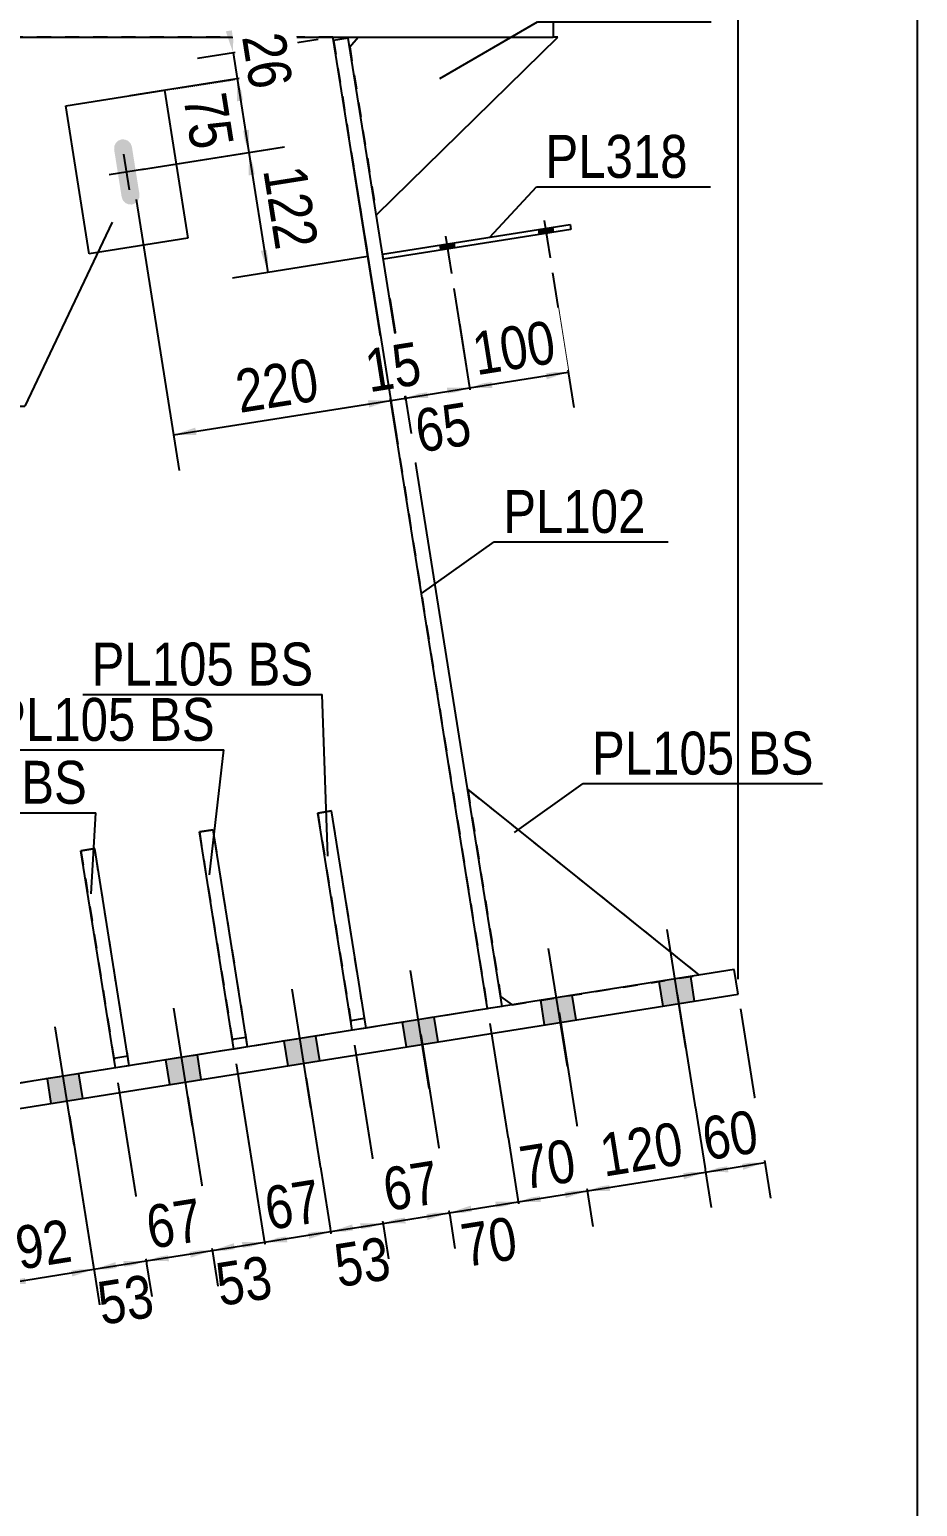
# Model space of a CAD drawing. Header units: millimetres. Extents: x -355 to 48, y -175 to 102.
# Drawn here: x -11.2 to 48, y -58 to 40.5 of the extents above; entities that cross this region are included whole.
import ezdxf

# ---------------------------------------------------------------- set-up
doc = ezdxf.new("R2010")
doc.units = ezdxf.units.MM
doc.linetypes.add('DXK_LINE_DOT1', pattern=[1.8814, 0.9407, -0.9407])
doc.styles.add('Arial Narrow', font='ARIALN.TTF', dxfattribs={"height": 0.2})

# ---------------------------------------------------------------- blocks, each defined once
blk = doc.blocks.new('Unknown-623466783-1210')
at = {"color": 5, "linetype": 'Continuous'}
blk.add_line((48.008, -175.113), (48.008, 101.887), dxfattribs=at)
blk = doc.blocks.new('Part-623466783-2464 - 1923')
at = {"color": 2, "linetype": 'Continuous'}
for p, q in [((0.086, -13.025), (1.008, -12.879)), ((2.389, -27.51), (0.086, -13.025)), ((3.311, -27.364), (1.008, -12.879))]:
    blk.add_line(p, q, dxfattribs=at)
at = {"color": 7, "linetype": 'DXK_LINE_DOT1'}
for p, q in [((2.285, -26.852), (3.206, -26.705)), ((3.311, -27.364), (2.389, -27.51))]:
    blk.add_line(p, q, dxfattribs=at)
blk = doc.blocks.new('Part-623466783-1966 - 1923')
at = {"color": 2, "linetype": 'Continuous'}
for p in [(23.695, 41), (-190.997, 40)]:
    blk.add_line(p, (23.695, 40), dxfattribs=at)
blk = doc.blocks.new('Part-623466783-2069 - 1923')
at = {"color": 2, "linetype": 'Continuous'}
for p, q in [((10.026, 39.933), (9.039, 39.776)), ((19.31, -24.82), (9.039, 39.776)), ((20.298, -24.662), (10.026, 39.933))]:
    blk.add_line(p, q, dxfattribs=at)
at = {"color": 7, "linetype": 'DXK_LINE_DOT1'}
blk.add_line((20.298, -24.662), (19.31, -24.82), dxfattribs=at)
blk = doc.blocks.new('Part-623466783-2437 - 1923')
at = {"color": 2, "linetype": 'Continuous'}
for p, q in [((7.987, -11.769), (8.909, -11.623)), ((10.29, -26.254), (7.987, -11.769)), ((11.212, -26.107), (8.909, -11.623))]:
    blk.add_line(p, q, dxfattribs=at)
at = {"color": 7, "linetype": 'DXK_LINE_DOT1'}
for p, q in [((10.185, -25.595), (11.107, -25.449)), ((11.212, -26.107), (10.29, -26.254))]:
    blk.add_line(p, q, dxfattribs=at)
blk = doc.blocks.new('Part-623466783-2122 - 1923')
at = {"color": 2, "linetype": 'Continuous'}
for p, q in [((10.12, 39.342), (10.682, 40)), ((11.9, 28.149), (24.016, 40)), ((24.016, 40), (23.695, 40))]:
    blk.add_line(p, q, dxfattribs=at)
at = {"color": 7, "linetype": 'DXK_LINE_DOT1'}
for p, q in [((10.682, 40), (23.695, 40)), ((10.12, 39.342), (11.9, 28.149))]:
    blk.add_line(p, q, dxfattribs=at)
blk = doc.blocks.new('Part-623466783-2151 - 1923')
at = {"color": 2, "linetype": 'Continuous'}
for p, q in [((35.77, -22.202), (-76.157, -40)), ((36.032, -23.848), (35.77, -22.202)), ((-75.895, -41.646), (36.032, -23.848)), ((-76.157, -40), (-75.895, -41.646))]:
    blk.add_line(p, q, dxfattribs=at)
blk = doc.blocks.new('Part-623466783-2173 - 1923')
at = {"color": 7, "linetype": 'DXK_LINE_DOT1'}
for p, q in [((33.466, -22.569), (17.995, -10.178)), ((17.995, -10.178), (20.193, -24.004)), ((20.956, -24.558), (33.466, -22.569)), ((20.193, -24.004), (20.956, -24.558))]:
    blk.add_line(p, q, dxfattribs=at)
blk = doc.blocks.new('Part-623466783-2459 - 1923')
at = {"color": 7, "linetype": 'DXK_LINE_DOT1'}
for p, q in [((8.909, -11.623), (7.987, -11.769)), ((7.987, -11.769), (10.29, -26.254)), ((11.212, -26.107), (8.909, -11.623))]:
    blk.add_line(p, q, dxfattribs=at)
blk = doc.blocks.new('Part-623466783-2474 - 1923')
at = {"color": 2, "linetype": 'Continuous'}
for p, q in [((-7.815, -14.282), (-6.893, -14.135)), ((-5.511, -28.766), (-7.815, -14.282)), ((-4.59, -28.62), (-6.893, -14.135))]:
    blk.add_line(p, q, dxfattribs=at)
at = {"color": 7, "linetype": 'DXK_LINE_DOT1'}
for p, q in [((-5.616, -28.108), (-4.694, -27.961)), ((-4.59, -28.62), (-5.511, -28.766))]:
    blk.add_line(p, q, dxfattribs=at)
blk = doc.blocks.new('Bolt-623466783-2607 - 1923')
at = {"linetype": 'Continuous'}
for points in [[(32.873, -22.663), (30.766, -22.998), (31.028, -24.644), (33.135, -24.309)], [(32.873, -22.663), (30.766, -22.998), (31.028, -24.644), (33.135, -24.309)], [(32.873, -22.663), (30.766, -22.998), (31.028, -24.644), (33.135, -24.309)], [(32.873, -22.663), (30.766, -22.998), (31.028, -24.644), (33.135, -24.309)], [(24.972, -23.919), (22.866, -24.254), (23.127, -25.9), (25.234, -25.565)], [(24.972, -23.919), (22.866, -24.254), (23.127, -25.9), (25.234, -25.565)], [(24.972, -23.919), (22.866, -24.254), (23.127, -25.9), (25.234, -25.565)], [(24.972, -23.919), (22.866, -24.254), (23.127, -25.9), (25.234, -25.565)], [(15.755, -25.385), (13.648, -25.72), (13.91, -27.366), (16.017, -27.031)], [(15.755, -25.385), (13.648, -25.72), (13.91, -27.366), (16.017, -27.031)], [(15.755, -25.385), (13.648, -25.72), (13.91, -27.366), (16.017, -27.031)], [(15.755, -25.385), (13.648, -25.72), (13.91, -27.366), (16.017, -27.031)], [(7.854, -26.641), (5.747, -26.976), (6.009, -28.622), (8.116, -28.287)], [(7.854, -26.641), (5.747, -26.976), (6.009, -28.622), (8.116, -28.287)], [(7.854, -26.641), (5.747, -26.976), (6.009, -28.622), (8.116, -28.287)], [(7.854, -26.641), (5.747, -26.976), (6.009, -28.622), (8.116, -28.287)], [(-0.047, -27.897), (-2.153, -28.233), (-1.892, -29.878), (0.215, -29.543)], [(-0.047, -27.897), (-2.153, -28.233), (-1.892, -29.878), (0.215, -29.543)], [(-0.047, -27.897), (-2.153, -28.233), (-1.892, -29.878), (0.215, -29.543)], [(-0.047, -27.897), (-2.153, -28.233), (-1.892, -29.878), (0.215, -29.543)], [(-7.947, -29.154), (-10.054, -29.489), (-9.793, -31.135), (-7.686, -30.8)], [(-7.947, -29.154), (-10.054, -29.489), (-9.793, -31.135), (-7.686, -30.8)], [(-7.947, -29.154), (-10.054, -29.489), (-9.793, -31.135), (-7.686, -30.8)], [(-7.947, -29.154), (-10.054, -29.489), (-9.793, -31.135), (-7.686, -30.8)], [(-19.14, -30.934), (-21.247, -31.269), (-20.985, -32.915), (-18.878, -32.58)], [(-19.14, -30.934), (-21.247, -31.269), (-20.985, -32.915), (-18.878, -32.58)], [(-19.14, -30.934), (-21.247, -31.269), (-20.985, -32.915), (-18.878, -32.58)], [(-19.14, -30.934), (-21.247, -31.269), (-20.985, -32.915), (-18.878, -32.58)], [(-30.333, -32.713), (-32.44, -33.048), (-32.178, -34.694), (-30.071, -34.359)], [(-30.333, -32.713), (-32.44, -33.048), (-32.178, -34.694), (-30.071, -34.359)], [(-30.333, -32.713), (-32.44, -33.048), (-32.178, -34.694), (-30.071, -34.359)], [(-30.333, -32.713), (-32.44, -33.048), (-32.178, -34.694), (-30.071, -34.359)], [(-38.234, -33.97), (-40.34, -34.305), (-40.079, -35.951), (-37.972, -35.616)], [(-38.234, -33.97), (-40.34, -34.305), (-40.079, -35.951), (-37.972, -35.616)], [(-38.234, -33.97), (-40.34, -34.305), (-40.079, -35.951), (-37.972, -35.616)], [(-38.234, -33.97), (-40.34, -34.305), (-40.079, -35.951), (-37.972, -35.616)], [(-46.134, -35.226), (-48.241, -35.561), (-47.979, -37.207), (-45.873, -36.872)], [(-46.134, -35.226), (-48.241, -35.561), (-47.979, -37.207), (-45.873, -36.872)], [(-46.134, -35.226), (-48.241, -35.561), (-47.979, -37.207), (-45.873, -36.872)], [(-46.134, -35.226), (-48.241, -35.561), (-47.979, -37.207), (-45.873, -36.872)], [(-54.035, -36.482), (-56.142, -36.817), (-55.88, -38.463), (-53.773, -38.128)], [(-54.035, -36.482), (-56.142, -36.817), (-55.88, -38.463), (-53.773, -38.128)], [(-54.035, -36.482), (-56.142, -36.817), (-55.88, -38.463), (-53.773, -38.128)], [(-54.035, -36.482), (-56.142, -36.817), (-55.88, -38.463), (-53.773, -38.128)], [(-63.253, -37.948), (-65.359, -38.283), (-65.098, -39.929), (-62.991, -39.594)], [(-63.253, -37.948), (-65.359, -38.283), (-65.098, -39.929), (-62.991, -39.594)], [(-63.253, -37.948), (-65.359, -38.283), (-65.098, -39.929), (-62.991, -39.594)], [(-63.253, -37.948), (-65.359, -38.283), (-65.098, -39.929), (-62.991, -39.594)], [(-71.153, -39.204), (-73.26, -39.539), (-72.998, -41.185), (-70.892, -40.85)], [(-71.153, -39.204), (-73.26, -39.539), (-72.998, -41.185), (-70.892, -40.85)], [(-71.153, -39.204), (-73.26, -39.539), (-72.998, -41.185), (-70.892, -40.85)], [(-71.153, -39.204), (-73.26, -39.539), (-72.998, -41.185), (-70.892, -40.85)]]:
    blk.add_hatch(color=3, dxfattribs=at).paths.add_polyline_path(points)
at = {"color": 3, "linetype": 'Continuous'}
for p, q in [((32.55, -27.423), (31.296, -19.538)), ((32.55, -27.423), (31.296, -19.538)), ((32.55, -27.423), (31.296, -19.538)), ((32.55, -27.423), (31.296, -19.538)), ((24.649, -28.679), (23.395, -20.795)), ((24.649, -28.679), (23.395, -20.795)), ((24.649, -28.679), (23.395, -20.795)), ((24.649, -28.679), (23.395, -20.795)), ((15.432, -30.145), (14.178, -22.26)), ((15.432, -30.145), (14.178, -22.26)), ((15.432, -30.145), (14.178, -22.26)), ((15.432, -30.145), (14.178, -22.26)), ((7.531, -31.401), (6.277, -23.517)), ((7.531, -31.401), (6.277, -23.517)), ((7.531, -31.401), (6.277, -23.517)), ((7.531, -31.401), (6.277, -23.517)), ((31.028, -24.644), (30.766, -22.998)), ((31.028, -24.644), (30.766, -22.998)), ((31.028, -24.644), (30.766, -22.998)), ((31.028, -24.644), (30.766, -22.998)), ((33.135, -24.309), (32.873, -22.663)), ((33.135, -24.309), (32.873, -22.663)), ((33.135, -24.309), (32.873, -22.663)), ((33.135, -24.309), (32.873, -22.663)), ((23.127, -25.9), (22.866, -24.254)), ((23.127, -25.9), (22.866, -24.254)), ((23.127, -25.9), (22.866, -24.254)), ((23.127, -25.9), (22.866, -24.254)), ((25.234, -25.565), (24.972, -23.919)), ((25.234, -25.565), (24.972, -23.919)), ((25.234, -25.565), (24.972, -23.919)), ((25.234, -25.565), (24.972, -23.919)), ((-0.37, -32.657), (-1.624, -24.773)), ((-0.37, -32.657), (-1.624, -24.773)), ((-0.37, -32.657), (-1.624, -24.773)), ((-0.37, -32.657), (-1.624, -24.773)), ((16.017, -27.031), (15.755, -25.385)), ((16.017, -27.031), (15.755, -25.385)), ((16.017, -27.031), (15.755, -25.385)), ((16.017, -27.031), (15.755, -25.385)), ((-8.271, -33.914), (-9.524, -26.029)), ((-8.271, -33.914), (-9.524, -26.029)), ((-8.271, -33.914), (-9.524, -26.029)), ((-8.271, -33.914), (-9.524, -26.029)), ((13.91, -27.366), (13.648, -25.72)), ((13.91, -27.366), (13.648, -25.72)), ((13.91, -27.366), (13.648, -25.72)), ((13.91, -27.366), (13.648, -25.72)), ((6.009, -28.622), (5.747, -26.976)), ((6.009, -28.622), (5.747, -26.976)), ((6.009, -28.622), (5.747, -26.976)), ((6.009, -28.622), (5.747, -26.976)), ((8.116, -28.287), (7.854, -26.641)), ((8.116, -28.287), (7.854, -26.641)), ((8.116, -28.287), (7.854, -26.641)), ((8.116, -28.287), (7.854, -26.641)), ((-19.463, -35.693), (-20.717, -27.809)), ((-19.463, -35.693), (-20.717, -27.809)), ((-19.463, -35.693), (-20.717, -27.809)), ((-19.463, -35.693), (-20.717, -27.809)), ((-1.892, -29.878), (-2.153, -28.233)), ((-1.892, -29.878), (-2.153, -28.233)), ((-1.892, -29.878), (-2.153, -28.233)), ((-1.892, -29.878), (-2.153, -28.233)), ((0.215, -29.543), (-0.047, -27.897)), ((0.215, -29.543), (-0.047, -27.897)), ((0.215, -29.543), (-0.047, -27.897)), ((0.215, -29.543), (-0.047, -27.897)), ((-9.793, -31.135), (-10.054, -29.489)), ((-9.793, -31.135), (-10.054, -29.489)), ((-9.793, -31.135), (-10.054, -29.489)), ((-9.793, -31.135), (-10.054, -29.489)), ((-7.686, -30.8), (-7.947, -29.154)), ((-7.686, -30.8), (-7.947, -29.154)), ((-7.686, -30.8), (-7.947, -29.154)), ((-7.686, -30.8), (-7.947, -29.154)), ((-30.656, -37.473), (-31.91, -29.589)), ((-30.656, -37.473), (-31.91, -29.589)), ((-30.656, -37.473), (-31.91, -29.589)), ((-30.656, -37.473), (-31.91, -29.589)), ((-38.557, -38.729), (-39.81, -30.845)), ((-38.557, -38.729), (-39.81, -30.845)), ((-38.557, -38.729), (-39.81, -30.845)), ((-38.557, -38.729), (-39.81, -30.845)), ((-20.985, -32.915), (-21.247, -31.269)), ((-20.985, -32.915), (-21.247, -31.269)), ((-20.985, -32.915), (-21.247, -31.269)), ((-20.985, -32.915), (-21.247, -31.269)), ((-18.878, -32.58), (-19.14, -30.934)), ((-18.878, -32.58), (-19.14, -30.934)), ((-18.878, -32.58), (-19.14, -30.934)), ((-18.878, -32.58), (-19.14, -30.934)), ((-46.457, -39.986), (-47.711, -32.102)), ((-46.457, -39.986), (-47.711, -32.102)), ((-46.457, -39.986), (-47.711, -32.102)), ((-46.457, -39.986), (-47.711, -32.102)), ((-54.358, -41.242), (-55.612, -33.358)), ((-54.358, -41.242), (-55.612, -33.358)), ((-54.358, -41.242), (-55.612, -33.358)), ((-54.358, -41.242), (-55.612, -33.358)), ((-32.178, -34.694), (-32.44, -33.048)), ((-32.178, -34.694), (-32.44, -33.048)), ((-32.178, -34.694), (-32.44, -33.048)), ((-32.178, -34.694), (-32.44, -33.048)), ((-30.071, -34.359), (-30.333, -32.713)), ((-30.071, -34.359), (-30.333, -32.713)), ((-30.071, -34.359), (-30.333, -32.713)), ((-30.071, -34.359), (-30.333, -32.713)), ((-40.079, -35.951), (-40.34, -34.305)), ((-40.079, -35.951), (-40.34, -34.305)), ((-40.079, -35.951), (-40.34, -34.305)), ((-40.079, -35.951), (-40.34, -34.305)), ((-37.972, -35.616), (-38.234, -33.97)), ((-37.972, -35.616), (-38.234, -33.97)), ((-37.972, -35.616), (-38.234, -33.97)), ((-37.972, -35.616), (-38.234, -33.97)), ((-63.576, -42.708), (-64.829, -34.824)), ((-63.576, -42.708), (-64.829, -34.824)), ((-63.576, -42.708), (-64.829, -34.824)), ((-63.576, -42.708), (-64.829, -34.824)), ((-45.873, -36.872), (-46.134, -35.226)), ((-45.873, -36.872), (-46.134, -35.226)), ((-45.873, -36.872), (-46.134, -35.226)), ((-45.873, -36.872), (-46.134, -35.226)), ((-71.476, -43.964), (-72.73, -36.08)), ((-71.476, -43.964), (-72.73, -36.08)), ((-71.476, -43.964), (-72.73, -36.08)), ((-71.476, -43.964), (-72.73, -36.08)), ((-47.979, -37.207), (-48.241, -35.561)), ((-47.979, -37.207), (-48.241, -35.561)), ((-47.979, -37.207), (-48.241, -35.561)), ((-47.979, -37.207), (-48.241, -35.561)), ((-55.88, -38.463), (-56.142, -36.817)), ((-55.88, -38.463), (-56.142, -36.817)), ((-55.88, -38.463), (-56.142, -36.817)), ((-55.88, -38.463), (-56.142, -36.817)), ((-53.773, -38.128), (-54.035, -36.482)), ((-53.773, -38.128), (-54.035, -36.482)), ((-53.773, -38.128), (-54.035, -36.482)), ((-53.773, -38.128), (-54.035, -36.482)), ((-65.098, -39.929), (-65.359, -38.283)), ((-65.098, -39.929), (-65.359, -38.283)), ((-65.098, -39.929), (-65.359, -38.283)), ((-65.098, -39.929), (-65.359, -38.283)), ((-62.991, -39.594), (-63.253, -37.948)), ((-62.991, -39.594), (-63.253, -37.948)), ((-62.991, -39.594), (-63.253, -37.948)), ((-62.991, -39.594), (-63.253, -37.948)), ((-70.892, -40.85), (-71.153, -39.204)), ((-70.892, -40.85), (-71.153, -39.204)), ((-70.892, -40.85), (-71.153, -39.204)), ((-70.892, -40.85), (-71.153, -39.204)), ((-72.998, -41.185), (-73.26, -39.539)), ((-72.998, -41.185), (-73.26, -39.539)), ((-72.998, -41.185), (-73.26, -39.539)), ((-72.998, -41.185), (-73.26, -39.539))]:
    blk.add_line(p, q, dxfattribs=at)
blk = doc.blocks.new('Part-623466783-2469 - 1923')
at = {"color": 7, "linetype": 'DXK_LINE_DOT1'}
for p, q in [((1.008, -12.879), (0.086, -13.025)), ((0.086, -13.025), (2.389, -27.51)), ((3.311, -27.364), (1.008, -12.879))]:
    blk.add_line(p, q, dxfattribs=at)
blk = doc.blocks.new('Part-623466783-2479 - 1923')
at = {"color": 7, "linetype": 'DXK_LINE_DOT1'}
for p, q in [((-6.893, -14.135), (-7.815, -14.282)), ((-7.815, -14.282), (-5.511, -28.766)), ((-4.59, -28.62), (-6.893, -14.135))]:
    blk.add_line(p, q, dxfattribs=at)
blk = doc.blocks.new('Part-623466783-2605 - 1923')
at = {"color": 2, "linetype": 'Continuous'}
for p, q in [((-76.157, -40), (-76.157, 40)), ((9.039, 39.776), (9.003, 40))]:
    blk.add_line(p, q, dxfattribs=at)
at = {"color": 7, "linetype": 'DXK_LINE_DOT1'}
for p, q in [((9.003, 40), (-76.157, 40)), ((9.039, 39.776), (19.31, -24.82)), ((19.31, -24.82), (11.212, -26.107)), ((10.29, -26.254), (3.311, -27.364)), ((2.389, -27.51), (-4.59, -28.62)), ((-5.511, -28.766), (-14.136, -30.138)), ((-15.058, -30.284), (-25.329, -31.918)), ((-26.251, -32.064), (-34.876, -33.436)), ((-35.797, -33.582), (-42.776, -34.692)), ((-43.698, -34.839), (-50.677, -35.948)), ((-51.599, -36.095), (-59.697, -37.383)), ((-60.487, -37.508), (-76.157, -40))]:
    blk.add_line(p, q, dxfattribs=at)
blk = doc.blocks.new('Part-623466783-2551 - 1923')
at = {"color": 2, "linetype": 'Continuous'}
for p, q in [((33.466, -22.569), (17.995, -10.178)), ((20.193, -24.004), (20.956, -24.558))]:
    blk.add_line(p, q, dxfattribs=at)
blk = doc.blocks.new('Bolt-623466783-2620 - 1923')
at = {"linetype": 'Continuous'}
blk.add_hatch(color=3, dxfattribs=at).paths.add_polyline_path([(-4.653, 33.065), (-4.866, 33.162), (-5.099, 33.172), (-5.319, 33.09), (-5.491, 32.931), (-5.589, 32.719), (-5.598, 32.485), (-5.095, 29.324), (-5.014, 29.105), (-4.855, 28.933), (-4.642, 28.835), (-4.409, 28.826), (-4.189, 28.907), (-4.017, 29.066), (-3.919, 29.279), (-3.91, 29.513), (-4.413, 32.673), (-4.494, 32.893)])
at = {"color": 3, "linetype": 'Continuous'}
for p, q in [((-4.566, 29.814), (-4.942, 32.184)), ((-3.569, 31.187), (-5.939, 30.81))]:
    blk.add_line(p, q, dxfattribs=at)
blk = doc.blocks.new('Part-623466783-2662 - 1923')
at = {"color": 2, "linetype": 'Continuous'}
for p, q in [((-8.831, 35.413), (-2.247, 36.46)), ((-2.247, 36.46), (-0.677, 26.584)), ((-7.261, 25.537), (-8.831, 35.413)), ((-0.677, 26.584), (-7.261, 25.537))]:
    blk.add_line(p, q, dxfattribs=at)
blk = doc.blocks.new('Part-623466783-10748 - 1923')
at = {"color": 2, "linetype": 'Continuous'}
for p, q in [((12.319, 25.511), (24.829, 27.501)), ((24.881, 27.171), (12.372, 25.182)), ((24.829, 27.501), (24.881, 27.171))]:
    blk.add_line(p, q, dxfattribs=at)
at = {"color": 7, "linetype": 'DXK_LINE_DOT1'}
blk.add_line((12.372, 25.182), (12.319, 25.511), dxfattribs=at)
blk = doc.blocks.new('Bolt-623466783-10754 - 1923')
at = {"linetype": 'Continuous'}
for points in [[(22.774, 26.836), (23.696, 26.983), (23.644, 27.312), (22.722, 27.166)], [(22.774, 26.836), (23.696, 26.983), (23.644, 27.312), (22.722, 27.166)], [(16.191, 25.789), (17.112, 25.936), (17.06, 26.265), (16.138, 26.119)], [(16.191, 25.789), (17.112, 25.936), (17.06, 26.265), (16.138, 26.119)]]:
    blk.add_hatch(color=3, dxfattribs=at).paths.add_polyline_path(points)
at = {"color": 3, "linetype": 'Continuous'}
for p, q in [((23.099, 27.766), (23.497, 25.264)), ((23.099, 27.766), (23.497, 25.264)), ((16.515, 26.719), (16.913, 24.217)), ((16.515, 26.719), (16.913, 24.217)), ((22.722, 27.166), (22.774, 26.836)), ((22.722, 27.166), (22.774, 26.836)), ((23.644, 27.312), (23.696, 26.983)), ((23.644, 27.312), (23.696, 26.983)), ((16.138, 26.119), (16.191, 25.789)), ((16.138, 26.119), (16.191, 25.789)), ((17.06, 26.265), (17.112, 25.936)), ((17.06, 26.265), (17.112, 25.936))]:
    blk.add_line(p, q, dxfattribs=at)
blk = doc.blocks.new('StraightDimension-623466783-2909 - 1923')
at = {"linetype": 'Continuous'}
for points in [[(5.958, -40.402), (4.438, -40.391), (5.88, -39.908)], [(7.328, -39.678), (8.849, -39.69), (7.407, -40.172)]]:
    blk.add_hatch(color=7, dxfattribs=at).paths.add_polyline_path(points)
at = {"color": 7, "linetype": 'Continuous'}
for p, q in [((2.546, -28.498), (4.815, -42.761)), ((7.219, -29.442), (9.226, -42.06)), ((4.438, -40.391), (8.849, -39.69))]:
    blk.add_line(p, q, dxfattribs=at)
at = {"color": 0}
blk.add_wipeout([(9.018, -39.511), (8.358, -35.363), (3.562, -36.126), (4.222, -40.273)], dxfattribs=at)
at = {"color": 3, "style": 'Arial Narrow'}
blk.add_text('67', height=2.8633, rotation=9.03554, dxfattribs=at).set_placement((4.72, -39.587))
blk = doc.blocks.new('StraightDimension-623466783-2922 - 1923')
at = {"linetype": 'Continuous'}
for points in [[(2.917, -40.38), (4.438, -40.391), (2.996, -40.873)], [(2.469, -40.957), (0.948, -40.946), (2.39, -40.463)]]:
    blk.add_hatch(color=7, dxfattribs=at).paths.add_polyline_path(points)
at = {"color": 7, "linetype": 'Continuous'}
for p, q in [((2.546, -28.498), (4.791, -42.613)), ((-0.681, -30.699), (1.301, -43.168)), ((0.948, -40.946), (4.438, -40.391))]:
    blk.add_line(p, q, dxfattribs=at)
at = {"color": 0}
blk.add_wipeout([(5.774, -44.583), (5.114, -40.435), (0.318, -41.198), (0.978, -45.346)], dxfattribs=at)
at = {"color": 3, "style": 'Arial Narrow'}
blk.add_text('53', height=2.8633, rotation=9.03554, dxfattribs=at).set_placement((1.476, -44.659))
blk = doc.blocks.new('StraightDimension-623466783-2948 - 1923')
at = {"linetype": 'Continuous'}
for points in [[(-5.432, -42.213), (-6.953, -42.202), (-5.51, -41.72)], [(-4.984, -41.636), (-3.463, -41.647), (-4.905, -42.13)]]:
    blk.add_hatch(color=7, dxfattribs=at).paths.add_polyline_path(points)
at = {"color": 7, "linetype": 'Continuous'}
for p, q in [((-5.354, -29.754), (-3.11, -43.869)), ((-8.582, -31.955), (-6.599, -44.424)), ((-6.953, -42.202), (-3.463, -41.647))]:
    blk.add_line(p, q, dxfattribs=at)
at = {"color": 0}
blk.add_wipeout([(-2.127, -45.839), (-2.786, -41.692), (-7.582, -42.454), (-6.923, -46.602)], dxfattribs=at)
at = {"color": 3, "style": 'Arial Narrow'}
blk.add_text('53', height=2.8633, rotation=9.03554, dxfattribs=at).set_placement((-6.424, -45.915))
blk = doc.blocks.new('StraightDimension-623466783-2896 - 1923')
at = {"linetype": 'Continuous'}
for points in [[(10.37, -39.701), (8.849, -39.69), (10.291, -39.207)], [(10.818, -39.123), (12.338, -39.135), (10.896, -39.617)]]:
    blk.add_hatch(color=7, dxfattribs=at).paths.add_polyline_path(points)
at = {"color": 7, "linetype": 'Continuous'}
for p, q in [((10.447, -27.241), (12.692, -41.357)), ((7.219, -29.442), (9.202, -41.912)), ((8.849, -39.69), (12.338, -39.135))]:
    blk.add_line(p, q, dxfattribs=at)
at = {"color": 0}
blk.add_wipeout([(13.675, -43.327), (13.015, -39.179), (8.219, -39.942), (8.879, -44.089)], dxfattribs=at)
at = {"color": 3, "style": 'Arial Narrow'}
blk.add_text('53', height=2.8633, rotation=9.03554, dxfattribs=at).set_placement((9.377, -43.403))
blk = doc.blocks.new('StraightDimension-623466783-2843 - 1923')
at = {"linetype": 'Continuous'}
for points in [[(35.389, -35.723), (33.868, -35.711), (35.31, -35.229)], [(36.298, -35.072), (37.818, -35.083), (36.376, -35.565)]]:
    blk.add_hatch(color=7, dxfattribs=at).paths.add_polyline_path(points)
at = {"color": 7, "linetype": 'Continuous'}
for p, q in [((31.977, -23.818), (34.245, -38.081)), ((36.189, -24.836), (38.195, -37.453)), ((33.868, -35.711), (37.818, -35.083))]:
    blk.add_line(p, q, dxfattribs=at)
at = {"color": 0}
blk.add_wipeout([(38.218, -34.868), (37.558, -30.72), (32.762, -31.482), (33.422, -35.63)], dxfattribs=at)
at = {"color": 3, "style": 'Arial Narrow'}
blk.add_text('60', height=2.8633, rotation=9.03554, dxfattribs=at).set_placement((33.92, -34.943))
blk = doc.blocks.new('StraightDimension-623466783-2856 - 1923')
at = {"linetype": 'Continuous'}
for points in [[(32.347, -35.7), (33.868, -35.711), (32.426, -36.194)], [(27.498, -36.977), (25.978, -36.966), (27.42, -36.483)]]:
    blk.add_hatch(color=7, dxfattribs=at).paths.add_polyline_path(points)
at = {"color": 7, "linetype": 'Continuous'}
for p, q in [((31.977, -23.818), (34.245, -38.081)), ((24.087, -25.073), (26.355, -39.336)), ((25.978, -36.966), (33.868, -35.711))]:
    blk.add_line(p, q, dxfattribs=at)
at = {"color": 0}
blk.add_wipeout([(33.2, -35.665), (32.54, -31.518), (25.939, -32.567), (26.599, -36.715)], dxfattribs=at)
at = {"color": 3, "style": 'Arial Narrow'}
blk.add_text('120', height=2.8633, rotation=9.03554, dxfattribs=at).set_placement((27.097, -36.028))
blk = doc.blocks.new('StraightDimension-623466783-2872 - 1923')
at = {"linetype": 'Continuous'}
for points in [[(22.879, -37.712), (21.358, -37.7), (22.801, -37.218)], [(24.457, -36.954), (25.978, -36.966), (24.536, -37.448)]]:
    blk.add_hatch(color=7, dxfattribs=at).paths.add_polyline_path(points)
at = {"color": 7, "linetype": 'Continuous'}
for p, q in [((24.087, -25.073), (26.355, -39.336)), ((19.467, -25.807), (21.735, -40.071)), ((21.358, -37.7), (25.978, -36.966))]:
    blk.add_line(p, q, dxfattribs=at)
at = {"color": 0}
blk.add_wipeout([(26.042, -36.804), (25.383, -32.656), (20.587, -33.418), (21.246, -37.566)], dxfattribs=at)
at = {"color": 3, "style": 'Arial Narrow'}
blk.add_text('70', height=2.8633, rotation=9.03554, dxfattribs=at).set_placement((21.745, -36.879))
blk = doc.blocks.new('StraightDimension-623466783-2878 - 1923')
at = {"linetype": 'Continuous'}
for points in [[(18.276, -38.444), (16.755, -38.432), (18.197, -37.95)], [(19.838, -37.689), (21.358, -37.7), (19.916, -38.183)]]:
    blk.add_hatch(color=7, dxfattribs=at).paths.add_polyline_path(points)
at = {"color": 7, "linetype": 'Continuous'}
for p, q in [((14.864, -26.539), (17.108, -40.654)), ((19.467, -25.807), (21.712, -39.922)), ((16.755, -38.432), (21.358, -37.7))]:
    blk.add_line(p, q, dxfattribs=at)
at = {"color": 0}
blk.add_wipeout([(22.138, -41.981), (21.478, -37.833), (16.682, -38.596), (17.342, -42.744)], dxfattribs=at)
at = {"color": 3, "style": 'Arial Narrow'}
blk.add_text('70', height=2.8633, rotation=9.03554, dxfattribs=at).set_placement((17.84, -42.057))
blk = doc.blocks.new('StraightDimension-623466783-2885 - 1923')
at = {"linetype": 'Continuous'}
for points in [[(15.234, -38.421), (16.755, -38.432), (15.313, -38.915)], [(13.859, -39.146), (12.338, -39.135), (13.781, -38.652)]]:
    blk.add_hatch(color=7, dxfattribs=at).paths.add_polyline_path(points)
at = {"color": 7, "linetype": 'Continuous'}
for p, q in [((14.864, -26.539), (17.132, -40.803)), ((10.447, -27.241), (12.715, -41.505)), ((12.338, -39.135), (16.755, -38.432))]:
    blk.add_line(p, q, dxfattribs=at)
at = {"color": 0}
blk.add_wipeout([(16.921, -38.254), (16.261, -34.106), (11.465, -34.869), (12.125, -39.017)], dxfattribs=at)
at = {"color": 3, "style": 'Arial Narrow'}
blk.add_text('67', height=2.8633, rotation=9.03554, dxfattribs=at).set_placement((12.623, -38.33))
blk = doc.blocks.new('StraightDimension-623466783-2935 - 1923')
at = {"linetype": 'Continuous'}
for points in [[(-1.942, -41.659), (-3.463, -41.647), (-2.021, -41.165)], [(-0.573, -40.934), (0.948, -40.946), (-0.494, -41.428)]]:
    blk.add_hatch(color=7, dxfattribs=at).paths.add_polyline_path(points)
at = {"color": 7, "linetype": 'Continuous'}
for p, q in [((-5.354, -29.754), (-3.086, -44.017)), ((-0.681, -30.699), (1.325, -43.316)), ((-3.463, -41.647), (0.948, -40.946))]:
    blk.add_line(p, q, dxfattribs=at)
at = {"color": 0}
blk.add_wipeout([(1.117, -40.767), (0.457, -36.619), (-4.339, -37.382), (-3.679, -41.53)], dxfattribs=at)
at = {"color": 3, "style": 'Arial Narrow'}
blk.add_text('67', height=2.8633, rotation=9.03554, dxfattribs=at).set_placement((-3.181, -40.843))
blk = doc.blocks.new('StraightDimension-623466783-2961 - 1923')
at = {"linetype": 'Continuous'}
for points in [[(-8.473, -42.191), (-6.953, -42.202), (-8.395, -42.685)], [(-11.489, -43.177), (-13.01, -43.165), (-11.568, -42.683)]]:
    blk.add_hatch(color=7, dxfattribs=at).paths.add_polyline_path(points)
at = {"color": 7, "linetype": 'Continuous'}
for p, q in [((-14.901, -31.272), (-12.633, -45.536)), ((-8.582, -31.955), (-6.576, -44.572)), ((-13.01, -43.165), (-6.953, -42.202))]:
    blk.add_line(p, q, dxfattribs=at)
at = {"color": 0}
blk.add_wipeout([(-7.607, -42.154), (-8.266, -38.006), (-13.062, -38.769), (-12.403, -42.917)], dxfattribs=at)
at = {"color": 3, "style": 'Arial Narrow'}
blk.add_text('92', height=2.8633, rotation=9.03554, dxfattribs=at).set_placement((-11.904, -42.23))
blk = doc.blocks.new('StraightDimension-623466783-3159 - 1923')
at = {"color": 7, "linetype": 'Continuous'}
blk.add_line((36.032, -22.848), (36.032, 86.387), dxfattribs=at)
blk = doc.blocks.new('StraightDimension-623466783-12159 - 1923')
at = {"linetype": 'Continuous'}
for points in [[(3.384, 30.774), (3.395, 32.295), (3.878, 30.853)], [(4.679, 25.815), (4.667, 24.295), (4.185, 25.737)]]:
    blk.add_hatch(color=7, dxfattribs=at).paths.add_polyline_path(points)
at = {"color": 7, "linetype": 'Continuous'}
for p, q in [((-3.766, 31.156), (5.618, 32.648)), ((3.395, 32.295), (4.667, 24.295)), ((11.332, 25.354), (2.297, 23.918))]:
    blk.add_line(p, q, dxfattribs=at)
at = {"color": 0}
blk.add_wipeout([(4.704, 25.018), (8.852, 25.677), (7.803, 32.279), (3.655, 31.619)], dxfattribs=at)
at = {"color": 3, "style": 'Arial Narrow'}
blk.add_text('122', height=2.8633, rotation=-80.96467, dxfattribs=at).set_placement((4.342, 31.121))
blk = doc.blocks.new('StraightDimension-623466783-12160 - 1923')
at = {"linetype": 'Continuous'}
for points in [[(2.599, 35.712), (2.61, 37.233), (3.093, 35.79)], [(3.407, 33.815), (3.395, 32.295), (2.913, 33.737)]]:
    blk.add_hatch(color=7, dxfattribs=at).paths.add_polyline_path(points)
at = {"color": 7, "linetype": 'Continuous'}
for p, q in [((-4.552, 36.094), (4.98, 37.61)), ((2.61, 37.233), (3.395, 32.295)), ((-3.766, 31.156), (5.766, 32.672))]:
    blk.add_line(p, q, dxfattribs=at)
at = {"color": 0}
blk.add_wipeout([(-0.912, 31.683), (3.236, 32.342), (2.473, 37.138), (-1.675, 36.479)], dxfattribs=at)
at = {"color": 3, "style": 'Arial Narrow'}
blk.add_text('75', height=2.8633, rotation=-80.96467, dxfattribs=at).set_placement((-0.988, 35.98))
blk = doc.blocks.new('StraightDimension-623466783-12161 - 1923')
at = {"linetype": 'Continuous'}
for points in [[(2.35, 40.461), (2.339, 38.94), (1.856, 40.382)], [(2.599, 35.712), (2.61, 37.233), (3.093, 35.79)]]:
    blk.add_hatch(color=7, dxfattribs=at).paths.add_polyline_path(points)
at = {"color": 7, "linetype": 'Continuous'}
for p, q in [((8.015, 39.843), (-0.032, 38.563)), ((2.339, 38.94), (2.61, 37.233)), ((-4.552, 36.094), (4.832, 37.586))]:
    blk.add_line(p, q, dxfattribs=at)
at = {"color": 0}
blk.add_wipeout([(3.004, 35.712), (7.152, 36.372), (6.389, 41.168), (2.241, 40.508)], dxfattribs=at)
at = {"color": 3, "style": 'Arial Narrow'}
blk.add_text('26', height=2.8633, rotation=-80.96467, dxfattribs=at).set_placement((2.928, 40.01))
blk = doc.blocks.new('StraightDimension-623466783-12276 - 1923')
at = {"linetype": 'Continuous'}
for points in [[(19.645, 16.59), (18.124, 16.602), (19.566, 17.084)], [(23.187, 17.66), (24.708, 17.649), (23.266, 17.166)]]:
    blk.add_hatch(color=7, dxfattribs=at).paths.add_polyline_path(points)
at = {"color": 7, "linetype": 'Continuous'}
for p, q in [((23.654, 24.276), (25.085, 15.279)), ((17.07, 23.229), (18.501, 14.232)), ((18.124, 16.602), (24.708, 17.649))]:
    blk.add_line(p, q, dxfattribs=at)
at = {"color": 0}
blk.add_wipeout([(24.693, 17.798), (24.034, 21.946), (17.432, 20.896), (18.092, 16.749)], dxfattribs=at)
at = {"color": 3, "style": 'Arial Narrow'}
blk.add_text('100', height=2.8633, rotation=9.03554, dxfattribs=at).set_placement((18.59, 17.435))
blk = doc.blocks.new('StraightDimension-623466783-12277 - 1923')
at = {"linetype": 'Continuous'}
for points in [[(15.365, 15.91), (13.844, 15.921), (15.287, 16.404)], [(16.603, 16.613), (18.124, 16.602), (16.682, 16.119)]]:
    blk.add_hatch(color=7, dxfattribs=at).paths.add_polyline_path(points)
at = {"color": 7, "linetype": 'Continuous'}
for p, q in [((17.07, 23.229), (18.477, 14.38)), ((12.791, 22.549), (14.198, 13.699)), ((13.844, 15.921), (18.124, 16.602))]:
    blk.add_line(p, q, dxfattribs=at)
at = {"color": 0}
blk.add_wipeout([(19.065, 12.347), (18.406, 16.495), (13.61, 15.732), (14.269, 11.584)], dxfattribs=at)
at = {"color": 3, "style": 'Arial Narrow'}
blk.add_text('65', height=2.8633, rotation=9.03554, dxfattribs=at).set_placement((14.768, 12.271))
blk = doc.blocks.new('StraightDimension-623466783-12278 - 1923')
at = {"linetype": 'Continuous'}
for points in [[(11.336, 15.776), (12.857, 15.764), (11.415, 15.282)], [(15.365, 15.91), (13.844, 15.921), (15.287, 16.404)]]:
    blk.add_hatch(color=7, dxfattribs=at).paths.add_polyline_path(points)
at = {"color": 7, "linetype": 'Continuous'}
for p, q in [((10.36, 31.469), (13.234, 13.394)), ((12.791, 22.549), (14.221, 13.551)), ((12.857, 15.764), (13.844, 15.921))]:
    blk.add_line(p, q, dxfattribs=at)
at = {"color": 0}
blk.add_wipeout([(15.725, 16.372), (15.065, 20.52), (10.269, 19.757), (10.929, 15.61)], dxfattribs=at)
at = {"color": 3, "style": 'Arial Narrow'}
blk.add_text('15', height=2.8633, rotation=9.03554, dxfattribs=at).set_placement((11.427, 16.296))
blk = doc.blocks.new('StraightDimension-623466783-12279 - 1923')
at = {"linetype": 'Continuous'}
for points in [[(11.336, 15.776), (12.857, 15.764), (11.415, 15.282)], [(-0.107, 13.45), (-1.627, 13.461), (-0.185, 13.944)]]:
    blk.add_hatch(color=7, dxfattribs=at).paths.add_polyline_path(points)
at = {"color": 7, "linetype": 'Continuous'}
for p, q in [((10.36, 31.469), (13.234, 13.394)), ((-4.125, 29.166), (-1.251, 11.091)), ((-1.627, 13.461), (12.857, 15.764))]:
    blk.add_line(p, q, dxfattribs=at)
at = {"color": 0}
blk.add_wipeout([(8.892, 15.286), (8.232, 19.434), (1.631, 18.384), (2.29, 14.236)], dxfattribs=at)
at = {"color": 3, "style": 'Arial Narrow'}
blk.add_text('220', height=2.8633, rotation=9.03554, dxfattribs=at).set_placement((2.789, 14.923))
blk = doc.blocks.new('Mark-623466783-2065 - 1923')
at = {"color": 7, "linetype": 'Continuous'}
for p, q in [((14.906, 2.877), (19.769, 6.322)), ((19.769, 6.322), (31.373, 6.322))]:
    blk.add_line(p, q, dxfattribs=at)
at = {"color": 0}
blk.add_wipeout([(29.873, 6.922), (29.873, 9.922), (20.369, 9.922), (20.369, 6.922)], dxfattribs=at)
blk.add_wipeout([(29.873, 6.922), (29.873, 9.922), (20.369, 9.922), (20.369, 6.922)], dxfattribs=at)
at = {"color": 3, "style": 'Arial Narrow'}
blk.add_text('PL102', height=2.8633, dxfattribs=at).set_placement((20.369, 6.922))
blk = doc.blocks.new('Mark-623466783-2118 - 1923')
at = {"color": 7, "linetype": 'Continuous'}
for p, q in [((16.136, 37.229), (22.646, 41.018)), ((22.646, 41.018), (34.25, 41.018))]:
    blk.add_line(p, q, dxfattribs=at)
at = {"color": 0}
for points in [[(32.75, 45.518), (32.75, 48.518), (23.246, 48.518), (23.246, 45.518)], [(33.002, 41.618), (33.002, 44.618), (23.246, 44.618), (23.246, 41.618)]]:
    blk.add_wipeout(points, dxfattribs=at)
for points in [[(32.75, 45.518), (32.75, 48.518), (23.246, 48.518), (23.246, 45.518)], [(33.002, 41.618), (33.002, 44.618), (23.246, 44.618), (23.246, 41.618)]]:
    blk.add_wipeout(points, dxfattribs=at)
at = {"color": 3, "style": 'Arial Narrow'}
blk.add_text('PL103', height=2.8633, dxfattribs=at).set_placement((23.246, 45.518))
at = {"color": 1, "style": 'Arial Narrow'}
blk.add_text("CTR'D", height=2.8633, dxfattribs=at).set_placement((23.246, 41.618))
blk = doc.blocks.new('Mark-623466783-2658 - 1923')
at = {"color": 7, "linetype": 'Continuous'}
for p in [(-5.734, 27.658), (-30.825, 15.387)]:
    blk.add_line(p, (-11.557, 15.387), dxfattribs=at)
at = {"color": 0}
for points in [[(-20.721, 15.987), (-20.721, 18.987), (-30.225, 18.987), (-30.225, 15.987)], [(-12.157, 15.987), (-12.157, 18.987), (-19.821, 18.987), (-19.821, 15.987)]]:
    blk.add_wipeout(points, dxfattribs=at)
for points in [[(-20.721, 15.987), (-20.721, 18.987), (-30.225, 18.987), (-30.225, 15.987)], [(-12.157, 15.987), (-12.157, 18.987), (-19.821, 18.987), (-19.821, 15.987)]]:
    blk.add_wipeout(points, dxfattribs=at)
at = {"color": 3, "style": 'Arial Narrow'}
for s, p in [('PL302', (-30.225, 15.987)), ('(N/', (-19.821, 15.987)), ('S)', (-15.441, 15.987))]:
    blk.add_text(s, height=2.8633, dxfattribs=at).set_placement(p)
blk = doc.blocks.new('MarkSet-623466783-3425 - 1923')
at = {"color": 7, "linetype": 'Continuous'}
for p, q in [((21.108, -13.073), (25.69, -9.799)), ((25.69, -9.799), (41.677, -9.799))]:
    blk.add_line(p, q, dxfattribs=at)
at = {"color": 0}
for points in [[(35.794, -9.199), (35.794, -6.199), (26.29, -6.199), (26.29, -9.199)], [(41.077, -9.199), (41.077, -6.199), (36.694, -6.199), (36.694, -9.199)]]:
    blk.add_wipeout(points, dxfattribs=at)
for points in [[(35.794, -9.199), (35.794, -6.199), (26.29, -6.199), (26.29, -9.199)], [(41.077, -9.199), (41.077, -6.199), (36.694, -6.199), (36.694, -9.199)]]:
    blk.add_wipeout(points, dxfattribs=at)
at = {"color": 3, "style": 'Arial Narrow'}
for s, p in [('PL105', (26.29, -9.199)), ('BS', (36.694, -9.199))]:
    blk.add_text(s, height=2.8633, dxfattribs=at).set_placement(p)
blk = doc.blocks.new('MarkSet-623466783-3449 - 1923')
at = {"color": 7, "linetype": 'Continuous'}
for p in [(-7.698, -3.859), (8.667, -14.639)]:
    blk.add_line(p, (8.289, -3.859), dxfattribs=at)
at = {"color": 0}
for points in [[(2.406, -3.259), (2.406, -0.259), (-7.098, -0.259), (-7.098, -3.259)], [(7.689, -3.259), (7.689, -0.259), (3.306, -0.259), (3.306, -3.259)]]:
    blk.add_wipeout(points, dxfattribs=at)
for points in [[(2.406, -3.259), (2.406, -0.259), (-7.098, -0.259), (-7.098, -3.259)], [(7.689, -3.259), (7.689, -0.259), (3.306, -0.259), (3.306, -3.259)]]:
    blk.add_wipeout(points, dxfattribs=at)
at = {"color": 3, "style": 'Arial Narrow'}
for s, p in [('PL105', (-7.098, -3.259)), ('BS', (3.306, -3.259))]:
    blk.add_text(s, height=2.8633, dxfattribs=at).set_placement(p)
blk = doc.blocks.new('MarkSet-623466783-3455 - 1923')
at = {"color": 7, "linetype": 'Continuous'}
for p in [(-14.272, -7.549), (0.766, -15.895)]:
    blk.add_line(p, (1.715, -7.549), dxfattribs=at)
at = {"color": 0}
for points in [[(-4.168, -6.949), (-4.168, -3.949), (-13.672, -3.949), (-13.672, -6.949)], [(1.115, -6.949), (1.115, -3.949), (-3.268, -3.949), (-3.268, -6.949)]]:
    blk.add_wipeout(points, dxfattribs=at)
for points in [[(-4.168, -6.949), (-4.168, -3.949), (-13.672, -3.949), (-13.672, -6.949)], [(1.115, -6.949), (1.115, -3.949), (-3.268, -3.949), (-3.268, -6.949)]]:
    blk.add_wipeout(points, dxfattribs=at)
at = {"color": 3, "style": 'Arial Narrow'}
for s, p in [('PL105', (-13.672, -6.949)), ('BS', (-3.268, -6.949))]:
    blk.add_text(s, height=2.8633, dxfattribs=at).set_placement(p)
blk = doc.blocks.new('MarkSet-623466783-3461 - 1923')
at = {"color": 7, "linetype": 'Continuous'}
for p in [(-22.801, -11.745), (-7.135, -17.151)]:
    blk.add_line(p, (-6.814, -11.745), dxfattribs=at)
at = {"color": 0}
for points in [[(-12.697, -11.145), (-12.697, -8.145), (-22.201, -8.145), (-22.201, -11.145)], [(-7.414, -11.145), (-7.414, -8.145), (-11.797, -8.145), (-11.797, -11.145)]]:
    blk.add_wipeout(points, dxfattribs=at)
for points in [[(-12.697, -11.145), (-12.697, -8.145), (-22.201, -8.145), (-22.201, -11.145)], [(-7.414, -11.145), (-7.414, -8.145), (-11.797, -8.145), (-11.797, -11.145)]]:
    blk.add_wipeout(points, dxfattribs=at)
at = {"color": 3, "style": 'Arial Narrow'}
for s, p in [('PL105', (-22.201, -11.145)), ('BS', (-11.797, -11.145))]:
    blk.add_text(s, height=2.8633, dxfattribs=at).set_placement(p)
blk = doc.blocks.new('Mark-623466783-10811 - 1923')
at = {"color": 7, "linetype": 'Continuous'}
for p, q in [((19.461, 26.647), (22.583, 30.007)), ((22.583, 30.007), (34.187, 30.007))]:
    blk.add_line(p, q, dxfattribs=at)
at = {"color": 0}
blk.add_wipeout([(32.687, 30.607), (32.687, 33.607), (23.183, 33.607), (23.183, 30.607)], dxfattribs=at)
blk.add_wipeout([(32.687, 30.607), (32.687, 33.607), (23.183, 33.607), (23.183, 30.607)], dxfattribs=at)
at = {"color": 3, "style": 'Arial Narrow'}
blk.add_text('PL318', height=2.8633, dxfattribs=at).set_placement((23.183, 30.607))

msp = doc.modelspace()

# ---------------------------------------------------------------- block references
for name in ['Unknown-623466783-1210', 'Part-623466783-1966 - 1923', 'Part-623466783-2605 - 1923', 'Part-623466783-2069 - 1923', 'Part-623466783-2122 - 1923', 'Part-623466783-2662 - 1923', 'Bolt-623466783-2620 - 1923', 'Bolt-623466783-10754 - 1923', 'Part-623466783-10748 - 1923', 'Part-623466783-2173 - 1923', 'Part-623466783-2551 - 1923', 'Part-623466783-2437 - 1923', 'Part-623466783-2459 - 1923', 'Part-623466783-2464 - 1923', 'Part-623466783-2469 - 1923', 'Part-623466783-2474 - 1923', 'Part-623466783-2479 - 1923', 'Bolt-623466783-2607 - 1923', 'Part-623466783-2151 - 1923']:
    msp.add_blockref(name, (0, 0))

# ---------------------------------------------------------------- next in the draw order: block references
for name in ['StraightDimension-623466783-3159 - 1923', 'StraightDimension-623466783-2843 - 1923', 'StraightDimension-623466783-2909 - 1923', 'StraightDimension-623466783-2948 - 1923']:
    msp.add_blockref(name, (0, 0))

# ---------------------------------------------------------------- next in the draw order: block references
for name in ['Mark-623466783-2118 - 1923', 'Mark-623466783-10811 - 1923', 'StraightDimension-623466783-12159 - 1923', 'Mark-623466783-2658 - 1923', 'StraightDimension-623466783-12276 - 1923', 'Mark-623466783-2065 - 1923', 'MarkSet-623466783-3449 - 1923', 'MarkSet-623466783-3425 - 1923', 'StraightDimension-623466783-2856 - 1923', 'StraightDimension-623466783-2896 - 1923', 'StraightDimension-623466783-2922 - 1923', 'StraightDimension-623466783-2961 - 1923']:
    msp.add_blockref(name, (0, 0))

# ---------------------------------------------------------------- next in the draw order: block references
for name in ['StraightDimension-623466783-12160 - 1923', 'StraightDimension-623466783-12277 - 1923', 'MarkSet-623466783-3455 - 1923', 'StraightDimension-623466783-2872 - 1923', 'StraightDimension-623466783-2935 - 1923']:
    msp.add_blockref(name, (0, 0))

# ---------------------------------------------------------------- next in the draw order: block references
for name in ['StraightDimension-623466783-12161 - 1923', 'StraightDimension-623466783-12278 - 1923', 'MarkSet-623466783-3461 - 1923', 'StraightDimension-623466783-2878 - 1923']:
    msp.add_blockref(name, (0, 0))

# ---------------------------------------------------------------- next in the draw order: block references
for name in ['StraightDimension-623466783-12279 - 1923', 'StraightDimension-623466783-2885 - 1923']:
    msp.add_blockref(name, (0, 0))

doc.saveas('drawing.dxf')
